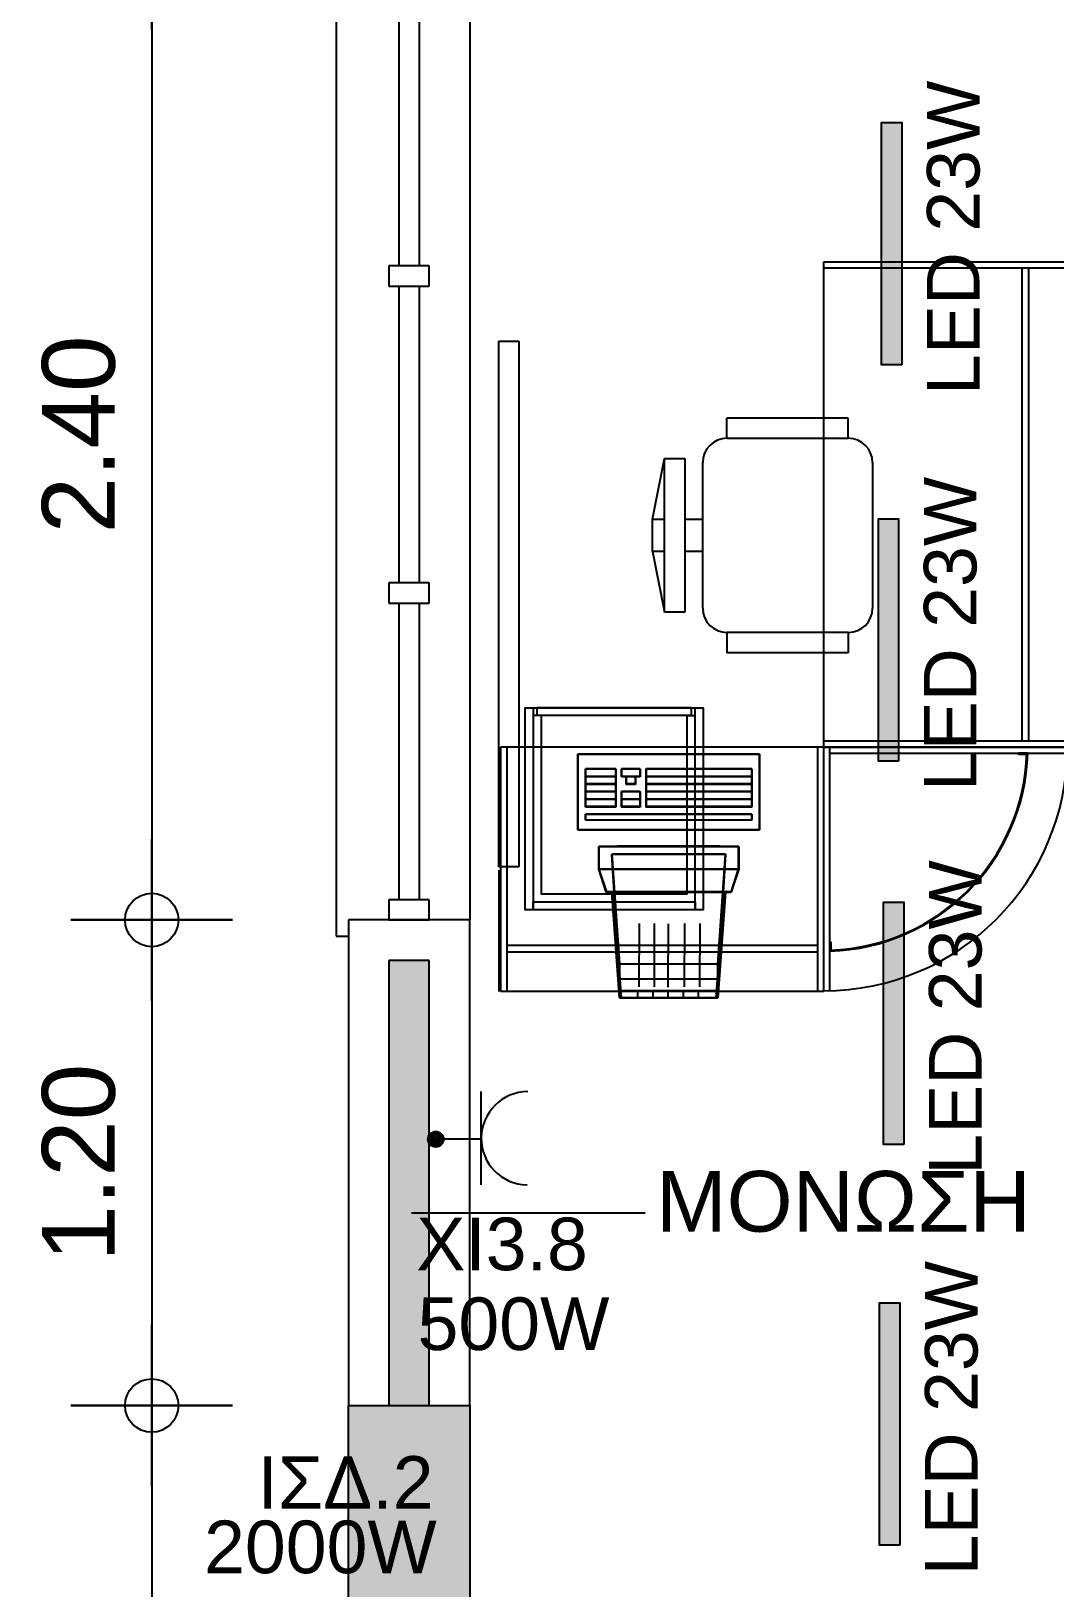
# Model space of a CAD drawing. Header units: metres. Extents: x -11 to 85, y -301 to 135.
# Drawn here: x 39.339 to 41.87, y -205.597 to -201.75 of the extents above; entities that cross this region are included whole.
import ezdxf

# ---------------------------------------------------------------- set-up
doc = ezdxf.new("R2010")
doc.units = ezdxf.units.M
doc.header["$LTSCALE"] = 0.036
doc.header["$PDMODE"] = 2
for name, color, linetype in [('arxitek isogeio', 252, 'Continuous'), ('DIMBLK', 252, 'Continuous'), ('electext', 20, 'Continuous'), ('Epipla', 252, 'Continuous'), ('hatch color', 252, 'Continuous'), ('HLEK-SYMBOL', 3, 'Continuous'), ('HLEK_FL001_SYMBOLS', 230, 'Continuous'), ('KYKLOFORHTES', 152, 'Continuous'), ('Parathira', 252, 'Continuous')]:
    doc.layers.add(name, color=color, linetype=linetype)
doc.styles.add('COMU-N', font='arial.ttf')
doc.styles.get("Standard").update_dxf_attribs({"font": 'arial.ttf'})
doc.dimstyles.new('CADWDOT', dxfattribs={"dimscale": 0.1, "dimtxt": 1.8, "dimasz": 0.08, "dimexe": 2, "dimexo": 0, "dimgap": 0.09, "dimtad": 0, "dimrnd": 0.001, "dimzin": 0, "dimdsep": 46, "dimtxsty": 'Standard', "dimblk1": 'ARTDIM', "dimblk2": 'ARTDIM', "dimsah": 1, "dimcen": 0.09, "dimdle": 0.05, "dimse1": 1, "dimse2": 1, "dimadec": 0, "dimazin": 0, "dimtfac": 1, "dimtmove": 0, "dimatfit": 3, "dimldrblk": 'ARTDIM', "dimfxl": 2, "dimtvp": 0.9999, "dimtolj": 1, "dimtzin": 0, "dimarcsym": 0})

# ---------------------------------------------------------------- blocks, each defined once
blk = doc.blocks.new('ARTDIM')
at = {"layer": 'DIMBLK'}
for p, q in [((0, -24.9975), (0, 24.9975)), ((-24.9975, 0), (24.9975, 0))]:
    blk.add_line(p, q, dxfattribs=at)
blk.add_circle((0, 0), 8.25, dxfattribs=at)
blk = doc.blocks.new('*D1323')
at = {"layer": 'arxitek isogeio', "color": 0, "lineweight": -2}
for p, q in [((40.1317, -206.9656), (40.4157, -206.9656)), ((40.4237, -206.9656), (40.9983, -206.9656))]:
    blk.add_line(p, q, dxfattribs=at)
at = {"layer": 'Defpoints', "color": 0, "transparency": 16777216}
for p in [(40.1237, -205.1468), (40.4237, -205.1468), (40.4237, -206.9656)]:
    blk.add_point(p, dxfattribs=at)
at = {"layer": 'arxitek isogeio', "color": 0, "lineweight": -2, "xscale": 0.008, "yscale": 0.008, "zscale": 0.008, "rotation": 180}
blk.add_blockref('ARTDIM', (40.1237, -206.9656), dxfattribs=at)
at = {"layer": 'arxitek isogeio', "color": 0, "lineweight": -2, "xscale": 0.008, "yscale": 0.008, "zscale": 0.008}
blk.add_blockref('ARTDIM', (40.4237, -206.9656), dxfattribs=at)
at = {"layer": 'arxitek isogeio', "color": 0, "insert": (40.715, -206.7856), "char_height": 0.18, "attachment_point": 5}
blk.add_mtext('\\A1;0.30', dxfattribs=at)
blk = doc.blocks.new('A$C52D13D70')
at = {"layer": 'Parathira'}
for p, q in [((-0.33, 0.04), (-0.33, -2.44)), ((-0.3, 0.04), (-0.33, 0.04)), ((-0.1, 0), (-0.2, 0)), ((-0.2, 0), (-0.2, -0.05)), ((-0.1, -0.05), (-0.1, 0)), ((0, 0), (0, -2.4)), ((-0.2, -0.05), (-0.1, -0.05)), ((-0.175, -0.05), (-0.175, -0.7833)), ((-0.125, -0.05), (-0.125, -0.7833)), ((-0.1, -0.7833), (-0.2, -0.7833)), ((-0.2, -0.7833), (-0.2, -0.8333)), ((-0.1, -0.8333), (-0.1, -0.7833)), ((-0.2, -0.8333), (-0.1, -0.8333)), ((-0.175, -0.8333), (-0.175, -1.5667)), ((-0.125, -0.8333), (-0.125, -1.5667)), ((-0.1, -1.5667), (-0.2, -1.5667)), ((-0.2, -1.5667), (-0.2, -1.6167)), ((-0.1, -1.6167), (-0.1, -1.5667)), ((-0.2, -1.6167), (-0.1, -1.6167)), ((-0.175, -1.6167), (-0.175, -2.35)), ((-0.125, -1.6167), (-0.125, -2.35)), ((-0.1, -2.35), (-0.2, -2.35)), ((-0.2, -2.35), (-0.2, -2.4)), ((-0.1, -2.4), (-0.1, -2.35)), ((-0.2, -2.4), (-0.1, -2.4)), ((-0.33, -2.44), (-0.3, -2.44))]:
    blk.add_line(p, q, dxfattribs=at)
blk = doc.blocks.new('A$C33ED3BB4')
at = {"layer": 'Epipla'}
for p, q in [((1.1755, 2.8265), (1.7789, 2.8265)), ((1.1755, 1.6272), (1.1755, 2.8265)), ((1.1755, 2.8114), (1.7789, 2.8114)), ((1.6659, 1.6423), (1.6659, 2.8114)), ((1.6821, 1.6423), (1.6821, 2.8114)), ((0.3718, 1.3317), (0.3718, 2.6303)), ((0.3718, 2.6303), (0.4217, 2.6303)), ((0.4217, 2.6303), (0.4217, 1.3317)), ((1.2359, 2.4406), (0.9359, 2.4406)), ((0.9359, 2.3906), (0.9359, 2.4406)), ((1.2359, 2.3906), (1.2359, 2.4406)), ((0.9359, 2.3906), (1.2359, 2.3906)), ((0.7518, 2.1906), (0.7818, 2.3406)), ((0.7818, 2.3406), (0.8318, 2.3406)), ((0.7818, 1.9606), (0.7818, 2.3406)), ((0.8318, 2.3406), (0.8318, 1.9606)), ((0.8759, 1.9706), (0.8759, 2.3306)), ((1.2959, 2.3306), (1.2959, 1.9706)), ((0.7518, 2.1106), (0.7518, 2.1906)), ((0.7518, 2.1906), (0.7818, 2.1906)), ((0.8318, 2.1906), (0.8759, 2.1906)), ((0.7818, 2.1106), (0.7518, 2.1106)), ((0.7518, 2.1106), (0.7818, 1.9606)), ((0.8759, 2.1106), (0.8318, 2.1106)), ((0.8318, 1.9606), (0.7818, 1.9606)), ((0.9359, 1.9106), (0.9359, 1.8606)), ((1.2359, 1.9106), (0.9359, 1.9106)), ((1.2359, 1.9106), (1.2359, 1.8606)), ((1.2359, 1.8606), (0.9359, 1.8606)), ((0.4767, 1.7052), (0.4567, 1.7052)), ((0.8374, 1.7052), (0.8574, 1.7052)), ((1.1755, 1.6272), (0.3762, 1.6272)), ((0.3762, 1.6272), (0.3762, 1.0237)), ((0.3913, 1.6272), (0.3913, 1.0237)), ((1.1604, 1.0237), (1.1604, 1.6272)), ((1.7789, 1.6423), (1.1755, 1.6423)), ((1.7789, 1.6272), (1.1755, 1.6272)), ((1.1755, 1.0237), (1.1755, 1.6272)), ((1.1755, 1.025), (1.1755, 1.6272)), ((1.1755, 1.6272), (1.7776, 1.6272)), ((1.1905, 1.025), (1.1905, 1.6272)), ((0.5674, 1.6099), (1.0161, 1.6099)), ((0.5674, 1.423), (0.5674, 1.6099)), ((1.0161, 1.6099), (1.0161, 1.423)), ((1.1905, 1.6121), (1.7776, 1.6121)), ((0.6609, 1.5725, 0.0001), (0.5861, 1.5725, 0.0001)), ((0.5861, 1.5725, 0.0001), (0.5861, 1.479, 0.0001)), ((0.6609, 1.5538, 0.0001), (0.5861, 1.5538, 0.0001)), ((0.6609, 1.5725, 0.0001), (0.6609, 1.479, 0.0001)), ((0.7216, 1.5725, 0.0001), (0.6749, 1.5725, 0.0001)), ((0.6749, 1.5725, 0.0001), (0.6749, 1.5538, 0.0001)), ((0.6866, 1.5538, 0.0001), (0.6749, 1.5538, 0.0001)), ((0.6866, 1.5538, 0.0001), (0.6866, 1.5351, 0.0001)), ((0.7216, 1.5538, 0.0001), (0.71, 1.5538, 0.0001)), ((0.71, 1.5538, 0.0001), (0.71, 1.5351, 0.0001)), ((0.7216, 1.5725, 0.0001), (0.7216, 1.5538, 0.0001)), ((0.7357, 1.5725, 0.0001), (0.7357, 1.479, 0.0001)), ((0.9974, 1.5725, 0.0001), (0.7357, 1.5725, 0.0001)), ((0.9974, 1.5538, 0.0001), (0.7357, 1.5538, 0.0001)), ((0.9974, 1.5725, 0.0001), (0.9974, 1.479, 0.0001)), ((0.6609, 1.5351, 0.0001), (0.5861, 1.5351, 0.0001)), ((0.6609, 1.5164, 0.0001), (0.5861, 1.5164, 0.0001)), ((0.7216, 1.5164, 0.0001), (0.6749, 1.5164, 0.0001)), ((0.6749, 1.5164, 0.0001), (0.6749, 1.479, 0.0001)), ((0.71, 1.5351, 0.0001), (0.6866, 1.5351, 0.0001)), ((0.7216, 1.5164, 0.0001), (0.7216, 1.479, 0.0001)), ((0.9974, 1.5351, 0.0001), (0.7357, 1.5351, 0.0001)), ((0.9974, 1.5164, 0.0001), (0.7357, 1.5164, 0.0001)), ((0.6609, 1.4977, 0.0001), (0.5861, 1.4977, 0.0001)), ((0.6609, 1.479, 0.0001), (0.5861, 1.479, 0.0001)), ((0.7216, 1.4977, 0.0001), (0.6749, 1.4977, 0.0001)), ((0.7216, 1.479, 0.0001), (0.6749, 1.479, 0.0001)), ((0.9974, 1.4977, 0.0001), (0.7357, 1.4977, 0.0001)), ((0.9974, 1.479, 0.0001), (0.7357, 1.479, 0.0001)), ((0.5861, 1.4603, 0.0001), (0.5861, 1.4463, 0.0001)), ((0.9974, 1.4603, 0.0001), (0.5861, 1.4603, 0.0001)), ((0.9974, 1.4463, 0.0001), (0.5861, 1.4463, 0.0001)), ((0.9974, 1.4603, 0.0001), (0.9974, 1.4463, 0.0001)), ((1.0161, 1.423), (0.5674, 1.423)), ((0.619, 1.3817), (0.9649, 1.3817)), ((0.619, 1.3817), (0.619, 1.3256)), ((0.9649, 1.3817), (0.9649, 1.3256)), ((0.4217, 1.3317), (0.3718, 1.3317)), ((0.3719, 1.3234), (0.3719, 1.0234)), ((0.619, 1.3256), (0.9649, 1.3256)), ((0.619, 1.3256), (0.6377, 1.2695)), ((0.9649, 1.3256), (0.9462, 1.2695)), ((0.9462, 1.2695), (0.6377, 1.2695)), ((0.6751, 1.0078), (0.6564, 1.2695)), ((0.9275, 1.2695), (0.9088, 1.0078)), ((1.1604, 1.1367), (0.3913, 1.1367)), ((1.1604, 1.1206), (0.3913, 1.1206)), ((1.1905, 1.1457), (1.1928, 1.1457)), ((1.1905, 1.1231), (1.1905, 1.1457)), ((1.1928, 1.1457), (1.1928, 1.1254)), ((0.3719, 1.0234), (0.3719, 1.0234)), ((0.3762, 1.0237), (1.1755, 1.0237)), ((0.9088, 1.0078), (0.6751, 1.0078))]:
    blk.add_line(p, q, dxfattribs=at)
at = {"layer": 'Epipla', "extrusion": (1.21853e-17, 0.099504, 0.995037)}
for p, q in [((0.661, 1.5549, 0.0291), (0.5862, 1.5549, 0.0291)), ((0.9975, 1.5549, 0.0291), (0.7358, 1.5549, 0.0291)), ((0.661, 1.5362, 0.0309), (0.5862, 1.5362, 0.0309)), ((0.661, 1.5176, 0.0328), (0.5862, 1.5176, 0.0328)), ((0.9975, 1.5362, 0.0309), (0.7358, 1.5362, 0.0309)), ((0.9975, 1.5176, 0.0328), (0.7358, 1.5176, 0.0328)), ((0.661, 1.499, 0.0346), (0.5862, 1.499, 0.0346)), ((0.7217, 1.499, 0.0346), (0.675, 1.499, 0.0346)), ((0.9975, 1.499, 0.0346), (0.7358, 1.499, 0.0346))]:
    blk.add_line(p, q, dxfattribs=at)
at = {"layer": 'Epipla', "extrusion": (-2.72784e-15, -0.175791, 0.984428)}
for p, q in [((0.7189, 1.035, 0.2762), (0.7196, 1.1914, 0.3041)), ((0.7564, 1.035, 0.2762), (0.7571, 1.1914, 0.3041)), ((0.7907, 1.0343, 0.2759), (0.7915, 1.1907, 0.3038)), ((0.8313, 1.035, 0.2762), (0.8321, 1.1914, 0.3041)), ((0.8688, 1.035, 0.2762), (0.8696, 1.1914, 0.3041))]:
    blk.add_line(p, q, dxfattribs=at)
at = {"layer": 'Epipla', "extrusion": (-1.22e-16, -0.996241, -0.08663)}
for p, q in [((0.7156, 1.0102, 0.2375), (0.7156, 1.0238, 0.0804)), ((0.7531, 1.0102, 0.2375), (0.7531, 1.0238, 0.0804)), ((0.7906, 1.0102, 0.2375), (0.7906, 1.0238, 0.0804)), ((0.8281, 1.0102, 0.2375), (0.8281, 1.0238, 0.0804)), ((0.8655, 1.0102, 0.2375), (0.8655, 1.0238, 0.0804))]:
    blk.add_line(p, q, dxfattribs=at)
at = {"layer": 'Epipla'}
for points in [[(0.4371, 1.2247), (0.4371, 1.7247), (0.8771, 1.7247), (0.8771, 1.2247), (0.4371, 1.2247)], [(0.4767, 1.7052), (0.4767, 1.2645), (0.8374, 1.2645), (0.8374, 1.7052)], [(1.6795, 1.6121), (1.657, 1.6121), (1.657, 1.6099), (1.6772, 1.6099)]]:
    blk.add_lwpolyline(points, dxfattribs=at)
for points in [[(0.4567, 1.2247), (0.4371, 1.2247), (0.4371, 1.7247), (0.4567, 1.7247)], [(0.8474, 1.725), (0.8474, 1.7052), (0.4667, 1.7052), (0.4667, 1.725)], [(0.8771, 1.2247), (0.8574, 1.2247), (0.8574, 1.7247), (0.8771, 1.7247)], [(0.8574, 1.2445), (0.8574, 1.2247), (0.4567, 1.2247), (0.4567, 1.2445)]]:
    blk.add_lwpolyline(points, close=True, dxfattribs=at)
for centre, radius, start, end in [((0.9359, 2.3306), 0.06, 90, 180), ((1.2359, 2.3306), 0.06, 360, 90), ((0.9359, 1.9706), 0.06, 180, 270), ((1.2359, 1.9706), 0.06, 270, 0), ((1.1755, 1.6272), 0.6021, 270, 0), ((1.1755, 1.6272), 0.5043, 271.7106, 358.2894), ((1.1755, 1.6272), 0.502, 271.9761, 358.2894)]:
    blk.add_arc(centre, radius, start, end, dxfattribs=at)
for points, invisible_edges in [([(0.5675, 1.6102, 0.0187), (0.5675, 1.6102), (0.5675, 1.4232)], 12), ([(0.5675, 1.4232), (0.5675, 1.4232, 0.0374), (0.5675, 1.6102, 0.0187)], 12), ([(1.0162, 1.6102, 0.0187), (0.5675, 1.6102, 0.0187), (0.5675, 1.4232, 0.0374)], 12), ([(0.5675, 1.4232, 0.0374), (1.0162, 1.4232, 0.0374), (1.0162, 1.6102, 0.0187)], 12), ([(1.0162, 1.6102), (0.5675, 1.6102), (1.0162, 1.6102, 0.0187)], 6), ([(0.5675, 1.6102, 0.0187), (1.0162, 1.6102, 0.0187), (0.5675, 1.6102)], 6), ([(1.0162, 1.6102, 0.0187), (1.0162, 1.4232, 0.0374), (1.0162, 1.6102)], 6), ([(1.0162, 1.4232), (1.0162, 1.6102), (1.0162, 1.4232, 0.0374)], 6), ([(0.661, 1.573, 0.0226), (0.5862, 1.573, 0.0226), (0.5862, 1.5735, 0.0272)], 12), ([(0.5862, 1.5735, 0.0272), (0.661, 1.5735, 0.0272), (0.661, 1.573, 0.0226)], 12), ([(0.5862, 1.4804, 0.0365), (0.5862, 1.5735, 0.0272), (0.5862, 1.573, 0.0226)], 12), ([(0.661, 1.5735, 0.0272), (0.5862, 1.5735, 0.0272), (0.5862, 1.4804, 0.0365)], 12), ([(0.5862, 1.4804, 0.0365), (0.661, 1.4804, 0.0365), (0.661, 1.5735, 0.0272)], 12), ([(0.5862, 1.573, 0.0226), (0.5862, 1.48, 0.0319), (0.5862, 1.4804, 0.0365)], 12), ([(0.661, 1.48, 0.0319), (0.661, 1.573, 0.0226), (0.661, 1.5735, 0.0272)], 12), ([(0.661, 1.5735, 0.0272), (0.661, 1.4804, 0.0365), (0.661, 1.48, 0.0319)], 12), ([(0.7217, 1.573, 0.0226), (0.675, 1.573, 0.0226), (0.675, 1.5735, 0.0272)], 12), ([(0.675, 1.5735, 0.0272), (0.7217, 1.5735, 0.0272), (0.7217, 1.573, 0.0226)], 12), ([(0.675, 1.5549, 0.0291), (0.675, 1.5735, 0.0272), (0.675, 1.573, 0.0226)], 12), ([(0.675, 1.5549, 0.0291), (0.7217, 1.5549, 0.0291), (0.675, 1.5735, 0.0272)], 6), ([(0.675, 1.5735, 0.0272), (0.7217, 1.5549, 0.0291), (0.7217, 1.5735, 0.0272)], 5), ([(0.675, 1.573, 0.0226), (0.675, 1.5544, 0.0244), (0.675, 1.5549, 0.0291)], 12), ([(0.675, 1.5544, 0.0244), (0.6867, 1.5544, 0.0244), (0.6867, 1.5549, 0.0291)], 12), ([(0.6867, 1.5549, 0.0291), (0.675, 1.5549, 0.0291), (0.675, 1.5544, 0.0244)], 12), ([(0.6867, 1.5362, 0.0309), (0.6867, 1.5549, 0.0291), (0.6867, 1.5544, 0.0244)], 12), ([(0.7101, 1.5362, 0.0309), (0.7101, 1.5549, 0.0291), (0.6867, 1.5362, 0.0309)], 6), ([(0.6867, 1.5549, 0.0291), (0.6867, 1.5362, 0.0309), (0.7101, 1.5549, 0.0291)], 6), ([(0.6867, 1.5544, 0.0244), (0.6867, 1.5358, 0.0263), (0.6867, 1.5362, 0.0309)], 12), ([(0.7217, 1.5544, 0.0244), (0.7217, 1.5549, 0.0291), (0.7101, 1.5549, 0.0291)], 12), ([(0.7217, 1.5544, 0.0244), (0.7101, 1.5549, 0.0291), (0.7101, 1.5544, 0.0244)], 5), ([(0.7101, 1.5358, 0.0263), (0.7101, 1.5544, 0.0244), (0.7101, 1.5549, 0.0291)], 12), ([(0.7101, 1.5549, 0.0291), (0.7101, 1.5362, 0.0309), (0.7101, 1.5358, 0.0263)], 12), ([(0.7217, 1.5544, 0.0244), (0.7217, 1.573, 0.0226), (0.7217, 1.5735, 0.0272)], 12), ([(0.7217, 1.5735, 0.0272), (0.7217, 1.5549, 0.0291), (0.7217, 1.5544, 0.0244)], 12), ([(0.9975, 1.573, 0.0226), (0.7358, 1.573, 0.0226), (0.9975, 1.5735, 0.0272)], 6), ([(0.7358, 1.5735, 0.0272), (0.9975, 1.5735, 0.0272), (0.7358, 1.573, 0.0226)], 6), ([(0.7358, 1.573, 0.0226), (0.7358, 1.48, 0.0319), (0.7358, 1.5735, 0.0272)], 6), ([(0.7358, 1.4804, 0.0365), (0.7358, 1.5735, 0.0272), (0.7358, 1.48, 0.0319)], 6), ([(0.9975, 1.5735, 0.0272), (0.7358, 1.5735, 0.0272), (0.7358, 1.4804, 0.0365)], 12), ([(0.7358, 1.4804, 0.0365), (0.9975, 1.4804, 0.0365), (0.9975, 1.5735, 0.0272)], 12), ([(0.9975, 1.5735, 0.0272), (0.9975, 1.4804, 0.0365), (0.9975, 1.573, 0.0226)], 6), ([(0.9975, 1.48, 0.0319), (0.9975, 1.573, 0.0226), (0.9975, 1.4804, 0.0365)], 6), ([(0.7217, 1.5172, 0.0281), (0.675, 1.5172, 0.0281), (0.675, 1.5176, 0.0328)], 12), ([(0.675, 1.5176, 0.0328), (0.7217, 1.5176, 0.0328), (0.7217, 1.5172, 0.0281)], 12), ([(0.675, 1.4804, 0.0365), (0.675, 1.5176, 0.0328), (0.675, 1.5172, 0.0281)], 12), ([(0.7217, 1.5176, 0.0328), (0.675, 1.5176, 0.0328), (0.675, 1.4804, 0.0365)], 12), ([(0.675, 1.4804, 0.0365), (0.7217, 1.4804, 0.0365), (0.7217, 1.5176, 0.0328)], 12), ([(0.675, 1.5172, 0.0281), (0.675, 1.48, 0.0319), (0.675, 1.4804, 0.0365)], 12), ([(0.6867, 1.5358, 0.0263), (0.7101, 1.5358, 0.0263), (0.7101, 1.5362, 0.0309)], 12), ([(0.7101, 1.5362, 0.0309), (0.6867, 1.5362, 0.0309), (0.6867, 1.5358, 0.0263)], 12), ([(0.7217, 1.48, 0.0319), (0.7217, 1.5172, 0.0281), (0.7217, 1.5176, 0.0328)], 12), ([(0.7217, 1.5176, 0.0328), (0.7217, 1.4804, 0.0365), (0.7217, 1.48, 0.0319)], 12), ([(0.5862, 1.48, 0.0319), (0.661, 1.48, 0.0319), (0.661, 1.4804, 0.0365)], 12), ([(0.661, 1.4804, 0.0365), (0.5862, 1.4804, 0.0365), (0.5862, 1.48, 0.0319)], 12), ([(0.675, 1.48, 0.0319), (0.7217, 1.48, 0.0319), (0.7217, 1.4804, 0.0365)], 12), ([(0.7217, 1.4804, 0.0365), (0.675, 1.4804, 0.0365), (0.675, 1.48, 0.0319)], 12), ([(0.7358, 1.48, 0.0319), (0.9975, 1.48, 0.0319), (0.7358, 1.4804, 0.0365)], 6), ([(0.9975, 1.4804, 0.0365), (0.7358, 1.4804, 0.0365), (0.9975, 1.48, 0.0319)], 6), ([(0.9975, 1.4614, 0.0337), (0.5862, 1.4614, 0.0337), (0.5862, 1.4618, 0.0384)], 12), ([(0.5862, 1.4618, 0.0384), (0.9975, 1.4618, 0.0384), (0.9975, 1.4614, 0.0337)], 12), ([(0.5862, 1.4479, 0.0398), (0.5862, 1.4618, 0.0384), (0.5862, 1.4614, 0.0337)], 12), ([(0.9975, 1.4618, 0.0384), (0.5862, 1.4618, 0.0384), (0.5862, 1.4479, 0.0398)], 12), ([(0.5862, 1.4479, 0.0398), (0.9975, 1.4479, 0.0398), (0.9975, 1.4618, 0.0384)], 12), ([(0.5862, 1.4614, 0.0337), (0.5862, 1.4474, 0.0351), (0.5862, 1.4479, 0.0398)], 12), ([(0.9975, 1.4479, 0.0398), (0.5862, 1.4479, 0.0398), (0.5862, 1.4474, 0.0351)], 7), ([(0.5862, 1.4474, 0.0351), (0.9975, 1.4474, 0.0351), (0.5862, 1.4479, 0.0398)], 14), ([(0.9975, 1.4479, 0.0398), (0.5862, 1.4479, 0.0398), (0.9975, 1.4474, 0.0351)], 7), ([(0.9975, 1.4474, 0.0351), (0.9975, 1.4614, 0.0337), (0.9975, 1.4618, 0.0384)], 12), ([(0.9975, 1.4618, 0.0384), (0.9975, 1.4479, 0.0398), (0.9975, 1.4474, 0.0351)], 12), ([(1.0162, 1.4232, 0.0374), (0.5675, 1.4232, 0.0374), (1.0162, 1.4232)], 6), ([(0.5675, 1.4232), (1.0162, 1.4232), (0.5675, 1.4232, 0.0374)], 6), ([(0.6189, 1.3252, 0.0561), (0.6189, 1.3252, 0.3739), (0.6189, 1.3813, 0.0561)], 6), ([(0.6189, 1.3813, 0.3739), (0.6189, 1.3813, 0.0561), (0.6189, 1.3252, 0.3739)], 6), ([(0.9648, 1.3813, 0.3739), (0.6189, 1.3813, 0.3739), (0.6189, 1.3252, 0.3739)], 12), ([(0.6189, 1.3252, 0.3739), (0.9648, 1.3252, 0.3739), (0.9648, 1.3813, 0.3739)], 12), ([(0.9648, 1.3813, 0.0561), (0.6189, 1.3813, 0.0561), (0.9648, 1.3813, 0.3739)], 6), ([(0.6189, 1.3813, 0.3739), (0.9648, 1.3813, 0.3739), (0.6189, 1.3813, 0.0561)], 6), ([(0.6516, 1.3626, 0.0561), (0.6703, 1.0915), (0.6703, 1.0541, 0.0561)], 5), ([(0.6516, 1.3626), (0.6703, 1.0915), (0.6516, 1.3626, 0.0561)], 6), ([(0.9321, 1.3626), (0.6516, 1.3626), (0.9321, 1.3626, 0.0561)], 6), ([(0.6516, 1.3626, 0.0561), (0.9321, 1.3626, 0.0561), (0.6516, 1.3626)], 6), ([(0.9134, 1.0915), (0.9321, 1.3626, 0.0561), (0.9134, 1.0541, 0.0561)], 5), ([(0.9134, 1.0915), (0.9321, 1.3626), (0.9321, 1.3626, 0.0561)], 12), ([(0.9648, 1.3252, 0.3739), (0.9648, 1.3252, 0.0561), (0.9648, 1.3813, 0.0561)], 12), ([(0.9648, 1.3813, 0.0561), (0.9648, 1.3813, 0.3739), (0.9648, 1.3252, 0.3739)], 12), ([(0.6189, 1.3252, 0.3739), (0.6189, 1.3252, 0.0561), (0.6376, 1.2691, 0.0561)], 12), ([(0.6189, 1.3252, 0.3739), (0.6376, 1.2691, 0.0561), (0.6376, 1.2691, 0.3459)], 5), ([(0.6376, 1.2691, 0.3459), (0.9648, 1.3252, 0.3739), (0.6189, 1.3252, 0.3739)], 5), ([(0.9461, 1.2691, 0.3459), (0.9648, 1.3252, 0.3739), (0.6376, 1.2691, 0.3459)], 6), ([(0.9648, 1.3252, 0.0561), (0.9648, 1.3252, 0.3739), (0.9461, 1.2691, 0.0561)], 6), ([(0.9461, 1.2691, 0.0561), (0.9648, 1.3252, 0.3739), (0.9461, 1.2691, 0.3459)], 5), ([(0.6376, 1.2691, 0.3459), (0.6516, 1.2691, 0.3178), (0.9461, 1.2691, 0.3459)], 7), ([(0.6376, 1.2691, 0.3459), (0.6376, 1.2691, 0.0561), (0.6516, 1.2691, 0.0561)], 12), ([(0.6376, 1.2691, 0.3459), (0.6516, 1.2691, 0.0561), (0.6516, 1.2691, 0.3178)], 13), ([(0.6703, 1.0074, 0.2711), (0.9321, 1.2691, 0.3178), (0.6516, 1.2691, 0.3178)], 5), ([(0.6516, 1.2691, 0.0561), (0.6703, 1.0074, 0.2711), (0.6516, 1.2691, 0.3178)], 5), ([(0.6703, 1.0261, 0.0561), (0.6703, 1.0074, 0.2711), (0.6516, 1.2691, 0.0561)], 6), ([(0.9321, 1.2691, 0.3178), (0.9461, 1.2691, 0.3459), (0.6516, 1.2691, 0.3178)], 7), ([(0.9134, 1.0074, 0.2711), (0.9321, 1.2691, 0.3178), (0.6703, 1.0074, 0.2711)], 6), ([(0.9134, 1.0074, 0.2711), (0.9321, 1.2691, 0.0561), (0.9321, 1.2691, 0.3178)], 5), ([(0.9134, 1.0074, 0.2711), (0.9134, 1.0261, 0.0561), (0.9321, 1.2691, 0.0561)], 12), ([(0.9461, 1.2691, 0.0561), (0.9461, 1.2691, 0.3459), (0.9321, 1.2691, 0.3178)], 14), ([(0.9461, 1.2691, 0.0561), (0.9321, 1.2691, 0.3178), (0.9321, 1.2691, 0.0561)], 5), ([(0.9134, 1.0541, 0.0561), (0.6703, 1.0541, 0.0561), (0.9134, 1.0915)], 6), ([(0.6703, 1.0915), (0.9134, 1.0915), (0.6703, 1.0541, 0.0561)], 6), ([(0.9134, 1.0074, 0.2711), (0.6703, 1.0074, 0.2711), (0.6703, 1.0261, 0.0561)], 12), ([(0.6703, 1.0261, 0.0561), (0.9134, 1.0261, 0.0561), (0.9134, 1.0074, 0.2711)], 12)]:
    blk.add_3dface(points, dxfattribs=dict(at, invisible_edges=invisible_edges))
for points in [[(0.918, 1.3827, 0.3272), (0.6656, 1.3827, 0.3272), (0.6656, 1.3827, 0.1028), (0.918, 1.3827, 0.1028)], [(0.689, 1.3628, 0.028), (0.6703, 1.3628, 0.028), (0.6703, 1.3628, 0.014), (0.689, 1.3628, 0.014)], [(0.7451, 1.3628, 0.028), (0.7264, 1.3628, 0.028), (0.7264, 1.3628, 0.014), (0.7451, 1.3628, 0.014)], [(0.7825, 1.3628, 0.028), (0.7638, 1.3628, 0.028), (0.7638, 1.3628, 0.014), (0.7825, 1.3628, 0.014)], [(0.8199, 1.3628, 0.028), (0.8012, 1.3628, 0.028), (0.8012, 1.3628, 0.014), (0.8199, 1.3628, 0.014)]]:
    blk.add_3dface(points, dxfattribs=at)
blk = doc.blocks.new('*D1414')
at = {"layer": 'arxitek isogeio', "color": 0, "lineweight": -2}
blk.add_line((39.6374, -201.5548), (39.6374, -203.9388), dxfattribs=at)
at = {"layer": 'Defpoints', "color": 0, "transparency": 16777216}
for p in [(40.4237, -201.5468), (39.6374, -203.9468), (40.4237, -203.9468)]:
    blk.add_point(p, dxfattribs=at)
at = {"layer": 'arxitek isogeio', "color": 0, "lineweight": -2, "xscale": 0.008, "yscale": 0.008, "zscale": 0.008}
for p, rotation in [((39.6374, -201.5468), 90), ((39.6374, -203.9468), 270)]:
    blk.add_blockref('ARTDIM', p, dxfattribs=dict(at, rotation=rotation))
at = {"layer": 'arxitek isogeio', "color": 0, "insert": (39.4574, -202.7468), "char_height": 0.18, "attachment_point": 5, "rotation": 90}
blk.add_mtext('\\A1;2.40', dxfattribs=at)
blk = doc.blocks.new('*D1415')
at = {"layer": 'arxitek isogeio', "color": 0, "lineweight": -2}
blk.add_line((39.6374, -203.9548), (39.6374, -205.1388), dxfattribs=at)
at = {"layer": 'Defpoints', "color": 0, "transparency": 16777216}
for p in [(40.1237, -203.9468), (39.6374, -205.1468), (40.1237, -205.1468)]:
    blk.add_point(p, dxfattribs=at)
at = {"layer": 'arxitek isogeio', "color": 0, "lineweight": -2, "xscale": 0.008, "yscale": 0.008, "zscale": 0.008}
for p, rotation in [((39.6374, -203.9468), 90), ((39.6374, -205.1468), 270)]:
    blk.add_blockref('ARTDIM', p, dxfattribs=dict(at, rotation=rotation))
at = {"layer": 'arxitek isogeio', "color": 0, "insert": (39.4574, -204.5468), "char_height": 0.18, "attachment_point": 5, "rotation": 90}
blk.add_mtext('\\A1;1.20', dxfattribs=at)
blk = doc.blocks.new('*D1416')
at = {"layer": 'arxitek isogeio', "color": 0, "lineweight": -2}
blk.add_line((39.6374, -205.1548), (39.6374, -208.1388), dxfattribs=at)
at = {"layer": 'Defpoints', "color": 0, "transparency": 16777216}
for p in [(40.1237, -205.1468), (39.6374, -208.1468), (40.1237, -208.1468)]:
    blk.add_point(p, dxfattribs=at)
at = {"layer": 'arxitek isogeio', "color": 0, "lineweight": -2, "xscale": 0.008, "yscale": 0.008, "zscale": 0.008}
for p, rotation in [((39.6374, -205.1468), 90), ((39.6374, -208.1468), 270)]:
    blk.add_blockref('ARTDIM', p, dxfattribs=dict(at, rotation=rotation))
at = {"layer": 'arxitek isogeio', "color": 0, "insert": (39.4574, -206.6468), "char_height": 0.18, "attachment_point": 5, "rotation": 90}
blk.add_mtext('\\A1;3.00', dxfattribs=at)
blk = doc.blocks.new('gJ6_a14')
at = {"linetype": 'Continuous'}
for p, q in [((-0.1176, 0.1119), (0.113, 0.1119)), ((0, 0.1119), (0, 0))]:
    blk.add_line(p, q, dxfattribs=at)
blk.add_arc((-0.0023, 0.2279), 0.1153, 180, 358.9566, dxfattribs=at)
blk = doc.blocks.new('*X1779')
at = {"color": 0}
for p, q in [((15.598, 2.587), (15.737, 2.727)), ((15.598, 2.622), (15.702, 2.727)), ((15.605, 2.559), (15.765, 2.719)), ((15.662, 2.705), (15.671, 2.714)), ((15.676, 2.718), (15.678, 2.721)), ((15.707, 2.714), (15.715, 2.722)), ((15.72, 2.727), (15.721, 2.728)), ((15.738, 2.709), (15.746, 2.718)), ((15.751, 2.722), (15.752, 2.724)), ((15.768, 2.705), (15.777, 2.714)), ((15.601, 2.607), (15.609, 2.616)), ((15.604, 2.646), (15.605, 2.647)), ((15.605, 2.577), (15.614, 2.585)), ((15.609, 2.652), (15.618, 2.66)), ((15.611, 2.547), (15.618, 2.554)), ((15.614, 2.621), (15.623, 2.63)), ((15.617, 2.536), (15.789, 2.707)), ((15.618, 2.59), (15.627, 2.599)), ((15.623, 2.665), (15.631, 2.674)), ((15.623, 2.559), (15.631, 2.568)), ((15.627, 2.634), (15.636, 2.643)), ((15.627, 2.528), (15.636, 2.537)), ((15.631, 2.603), (15.64, 2.612)), ((15.633, 2.516), (15.808, 2.691)), ((15.636, 2.678), (15.645, 2.687)), ((15.636, 2.572), (15.645, 2.581)), ((15.64, 2.647), (15.649, 2.656)), ((15.64, 2.541), (15.649, 2.55)), ((15.645, 2.616), (15.654, 2.625)), ((15.645, 2.51), (15.654, 2.519)), ((15.649, 2.691), (15.658, 2.7)), ((15.649, 2.585), (15.658, 2.594)), ((15.653, 2.501), (15.824, 2.672)), ((15.654, 2.66), (15.662, 2.669)), ((15.654, 2.554), (15.662, 2.563)), ((15.658, 2.63), (15.667, 2.638)), ((15.658, 2.523), (15.667, 2.532)), ((15.662, 2.599), (15.671, 2.607)), ((15.664, 2.494), (15.671, 2.501)), ((15.667, 2.674), (15.676, 2.683)), ((15.667, 2.568), (15.676, 2.577)), ((15.671, 2.643), (15.68, 2.652)), ((15.671, 2.537), (15.68, 2.546)), ((15.676, 2.489), (15.836, 2.648)), ((15.676, 2.612), (15.685, 2.621)), ((15.676, 2.506), (15.685, 2.515)), ((15.68, 2.687), (15.689, 2.696)), ((15.68, 2.581), (15.689, 2.59)), ((15.685, 2.656), (15.693, 2.665)), ((15.685, 2.55), (15.693, 2.559)), ((15.689, 2.625), (15.698, 2.634)), ((15.689, 2.519), (15.698, 2.528)), ((15.693, 2.7), (15.702, 2.709)), ((15.693, 2.594), (15.702, 2.603)), ((15.693, 2.488), (15.702, 2.497)), ((15.698, 2.669), (15.707, 2.678)), ((15.698, 2.563), (15.707, 2.572)), ((15.702, 2.638), (15.711, 2.647)), ((15.702, 2.532), (15.711, 2.541)), ((15.705, 2.482), (15.843, 2.62)), ((15.707, 2.607), (15.715, 2.616)), ((15.707, 2.501), (15.715, 2.51)), ((15.711, 2.683), (15.72, 2.691)), ((15.711, 2.577), (15.72, 2.585)), ((15.715, 2.652), (15.724, 2.66)), ((15.715, 2.546), (15.724, 2.554)), ((15.72, 2.621), (15.729, 2.63)), ((15.72, 2.515), (15.729, 2.523)), ((15.724, 2.696), (15.733, 2.705)), ((15.724, 2.59), (15.733, 2.599)), ((15.724, 2.484), (15.733, 2.493)), ((15.729, 2.665), (15.738, 2.674)), ((15.729, 2.559), (15.738, 2.568)), ((15.733, 2.634), (15.742, 2.643)), ((15.733, 2.528), (15.742, 2.537)), ((15.738, 2.603), (15.746, 2.612)), ((15.738, 2.497), (15.746, 2.506)), ((15.741, 2.482), (15.842, 2.584)), ((15.742, 2.678), (15.751, 2.687)), ((15.742, 2.572), (15.751, 2.581)), ((15.746, 2.647), (15.755, 2.656)), ((15.746, 2.541), (15.755, 2.55)), ((15.751, 2.616), (15.76, 2.625)), ((15.751, 2.51), (15.76, 2.519)), ((15.755, 2.691), (15.764, 2.7)), ((15.755, 2.585), (15.764, 2.594)), ((15.76, 2.66), (15.768, 2.669)), ((15.76, 2.554), (15.768, 2.563)), ((15.764, 2.63), (15.773, 2.638)), ((15.764, 2.523), (15.773, 2.532)), ((15.768, 2.599), (15.777, 2.607)), ((15.768, 2.493), (15.777, 2.501)), ((15.773, 2.674), (15.782, 2.683)), ((15.773, 2.568), (15.782, 2.577)), ((15.777, 2.643), (15.786, 2.652)), ((15.777, 2.537), (15.786, 2.546)), ((15.782, 2.612), (15.791, 2.621)), ((15.782, 2.506), (15.791, 2.515)), ((15.786, 2.687), (15.795, 2.696)), ((15.786, 2.581), (15.795, 2.59)), ((15.791, 2.656), (15.799, 2.665)), ((15.791, 2.55), (15.799, 2.559)), ((15.795, 2.625), (15.804, 2.634)), ((15.795, 2.519), (15.804, 2.528)), ((15.799, 2.594), (15.808, 2.603)), ((15.804, 2.669), (15.813, 2.678)), ((15.804, 2.563), (15.813, 2.572)), ((15.808, 2.638), (15.817, 2.647)), ((15.808, 2.532), (15.817, 2.541)), ((15.813, 2.607), (15.822, 2.616)), ((15.817, 2.577), (15.826, 2.585)), ((15.822, 2.652), (15.83, 2.66)), ((15.822, 2.546), (15.83, 2.554)), ((15.826, 2.621), (15.835, 2.63)), ((15.83, 2.59), (15.839, 2.599)), ((15.835, 2.559), (15.835, 2.56)), ((15.839, 2.634), (15.84, 2.635)), ((15.844, 2.603), (15.844, 2.603))]:
    blk.add_line(p, q, dxfattribs=at)
blk = doc.blocks.new('GJ6_A78')
at = {"layer": 'HLEK-SYMBOL', "color": 0, "linetype": 'Continuous'}
blk.add_circle((0, 0), 0.0989, dxfattribs=at)
at = {"layer": 'HLEK-SYMBOL', "color": 0, "xscale": 0.8, "yscale": 0.8, "zscale": 0.8}
blk.add_blockref('*X1779', (-12.576, -2.084), dxfattribs=at)
blk = doc.blocks.new('priza')
at = {"layer": 'HLEK_FL001_SYMBOLS', "xscale": 0.1951472641207488, "yscale": 0.1951472641207488, "zscale": 0.1951472641207488}
blk.add_blockref('GJ6_A78', (87.4, -100.4953), dxfattribs=at)
at = {"layer": 'HLEK_FL001_SYMBOLS', "rotation": 180}
blk.add_blockref('gJ6_a14', (87.4, -100.4952), dxfattribs=at)
blk = doc.blocks.new('led 23W')
at = {"layer": 'hatch color'}
blk.add_hatch(color=181, dxfattribs=at).paths.add_polyline_path([(101.2388, -6.7734), (101.2388, -6.7234), (101.8376, -6.7234), (101.8376, -6.7734)])
at = {"layer": 'HLEK_FL001_SYMBOLS'}
blk.add_lwpolyline([(101.2388, -6.7734), (101.2388, -6.7234), (101.8376, -6.7234), (101.8376, -6.7734)], close=True, dxfattribs=at)

msp = doc.modelspace()

# ---------------------------------------------------------------- hatches: boundary and pattern name
at = {"layer": 'arxitek isogeio'}
for points in [[(40.3237, -204.0468), (40.2237, -204.0468), (40.2237, -205.1468), (40.3237, -205.1468)], [(40.1237, -208.1468), (40.4237, -208.1468), (40.4237, -205.1468), (40.1237, -205.1468)]]:
    msp.add_hatch(color=256, dxfattribs=at).paths.add_polyline_path(points)

# ---------------------------------------------------------------- linework, layer by layer
for p, q in [((40.4237, -203.9468), (40.1237, -203.9468)), ((40.1237, -203.9468), (40.1237, -205.1468)), ((40.4237, -205.1468), (40.4237, -203.9468)), ((40.2237, -204.0468), (40.2237, -205.1468)), ((40.3237, -204.0468), (40.2237, -204.0468)), ((40.3237, -205.1468), (40.3237, -204.0468)), ((40.2799, -204.6708), (40.8572, -204.6708)), ((40.1237, -205.1468), (40.4237, -205.1468)), ((40.1237, -208.1468), (40.1237, -205.1468)), ((40.4237, -205.1468), (40.4237, -208.1468))]:
    msp.add_line(p, q, dxfattribs=at)

# ---------------------------------------------------------------- block references
for name, p in [('A$C52D13D70', (40.4237, -201.5468)), ('A$C33ED3BB4', (40.1237, -205.1468))]:
    msp.add_blockref(name, p, dxfattribs=at)
at = {"layer": 'HLEK_FL001_SYMBOLS', "rotation": 90}
msp.add_blockref('priza', (-60.1557, -291.8887), dxfattribs=at)
at = {"layer": 'KYKLOFORHTES', "rotation": 90}
for p in [(34.7183, -303.8136), (34.7107, -304.7927), (34.7233, -305.7403), (34.7134, -306.7307)]:
    msp.add_blockref('led 23W', p, dxfattribs=at)

# ---------------------------------------------------------------- texts
at = {"layer": 'arxitek isogeio', "style": 'COMU-N'}
msp.add_text('ΜΟΝΩΣΗ', height=0.15, dxfattribs=at).set_placement((40.8844, -204.7171))
at = {"layer": 'electext'}
for p in [(41.684, -202.6494), (41.6764, -203.6285), (41.689, -204.5761), (41.6791, -205.5665)]:
    msp.add_text('LED 23W', height=0.13, rotation=90, dxfattribs=at).set_placement(p)
at = {"layer": 'HLEK_FL001_SYMBOLS', "char_height": 0.13, "attachment_point": 1, "style": 'COMU-N'}
for s, width, insert in [('ΧΙ3.8', 0.495006, (40.2916, -204.6824)), ('500W', 0.45, (40.2946, -204.8797)), ('^IΙΣΔ.2', 0.495006, (39.8484, -205.2721)), ('2000W', 0.45, (39.7668, -205.4312))]:
    msp.add_mtext_dynamic_manual_height_columns(s, width=width, gutter_width=0.65, heights=[0], dxfattribs=dict(at, insert=insert))

# ---------------------------------------------------------------- dimensions: what is measured, and where the dimension line sits
at = {"layer": 'arxitek isogeio'}
for base, p1, p2, picture, middle in [((39.6374, -203.9468), (40.4237, -201.5468), (40.4237, -203.9468), '*D1414', (39.4574, -202.7468)), ((39.6374, -205.1468), (40.1237, -203.9468), (40.1237, -205.1468), '*D1415', (39.4574, -204.5468)), ((39.6374, -208.1468), (40.1237, -205.1468), (40.1237, -208.1468), '*D1416', (39.4574, -206.6468))]:
    dim = msp.add_linear_dim(base=base, p1=p1, p2=p2, angle=90, dimstyle='CADWDOT', dxfattribs=at)
    dim.commit()
    dim.dimension.update_dxf_attribs({"geometry": picture, "text_midpoint": middle})
dim = msp.add_linear_dim(base=(40.4237, -206.9656), p1=(40.1237, -205.1468), p2=(40.4237, -205.1468), dimstyle='CADWDOT', dxfattribs=at)
dim.commit()
dim.dimension.update_dxf_attribs({"geometry": '*D1323', "text_midpoint": (40.715, -206.7856)})

doc.saveas('drawing.dxf')
